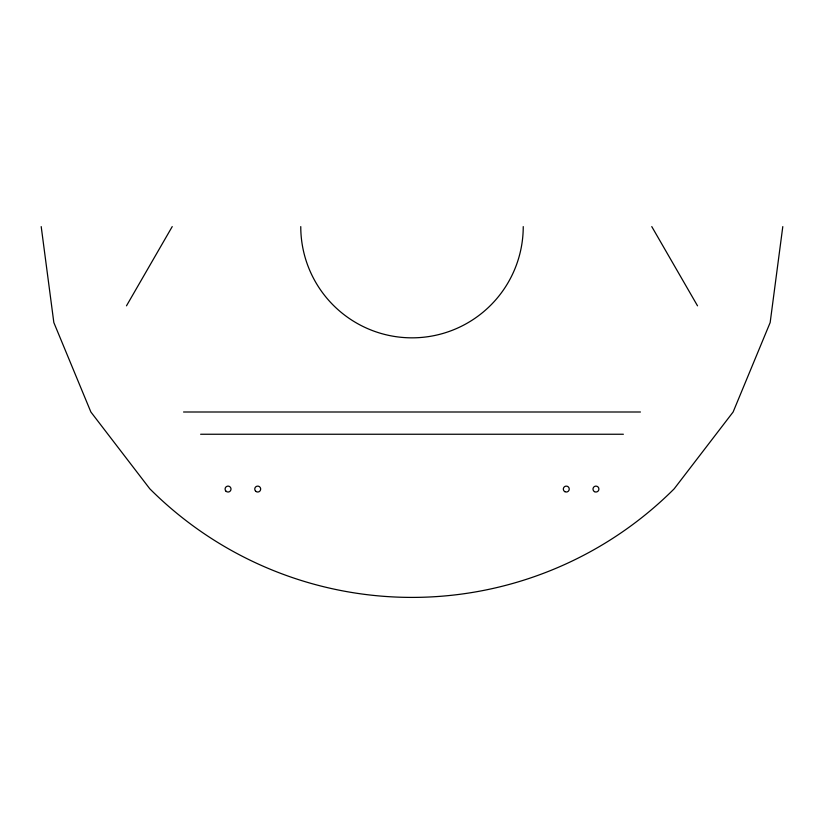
<?xml version="1.0" encoding="UTF-8"?>
<svg xmlns="http://www.w3.org/2000/svg" width="824" height="824" viewBox="0 0 824 824"><rect width="100%" height="100%" fill="white"/><g stroke="black" fill="none" stroke-linecap="round" stroke-linejoin="round"><path stroke-width="1.24" d="M782.8 226.6L770.162 322.565L733.123 412L674.197 488.797A370.8 370.8 0 0 1 149.803 488.797L90.877 412L53.838 322.565L41.2 226.6M126.484 305.828L172.226 226.6M183.556 412L640.444 412M200.623 434.248L623.377 434.248M651.774 226.6L697.516 305.828M523.24 226.6A111.24 111.24 0 0 1 412 337.84A111.24 111.24 0 0 1 300.76 226.6M225.951 491.166A2.966 2.966 0 0 0 230.916 489.837A2.966 2.966 0 0 0 227.28 486.201A2.966 2.966 0 0 0 225.951 491.166M255.615 491.166A2.966 2.966 0 0 0 260.58 489.837A2.966 2.966 0 0 0 256.944 486.201A2.966 2.966 0 0 0 255.615 491.166M564.801 491.64A2.966 2.966 0 0 0 569.25 489.065A2.966 2.966 0 0 0 564.801 486.5A2.966 2.966 0 0 0 564.801 491.64M594.465 491.64A2.966 2.966 0 0 0 598.914 489.065A2.966 2.966 0 0 0 594.465 486.5A2.966 2.966 0 0 0 594.465 491.64"/></g></svg>
